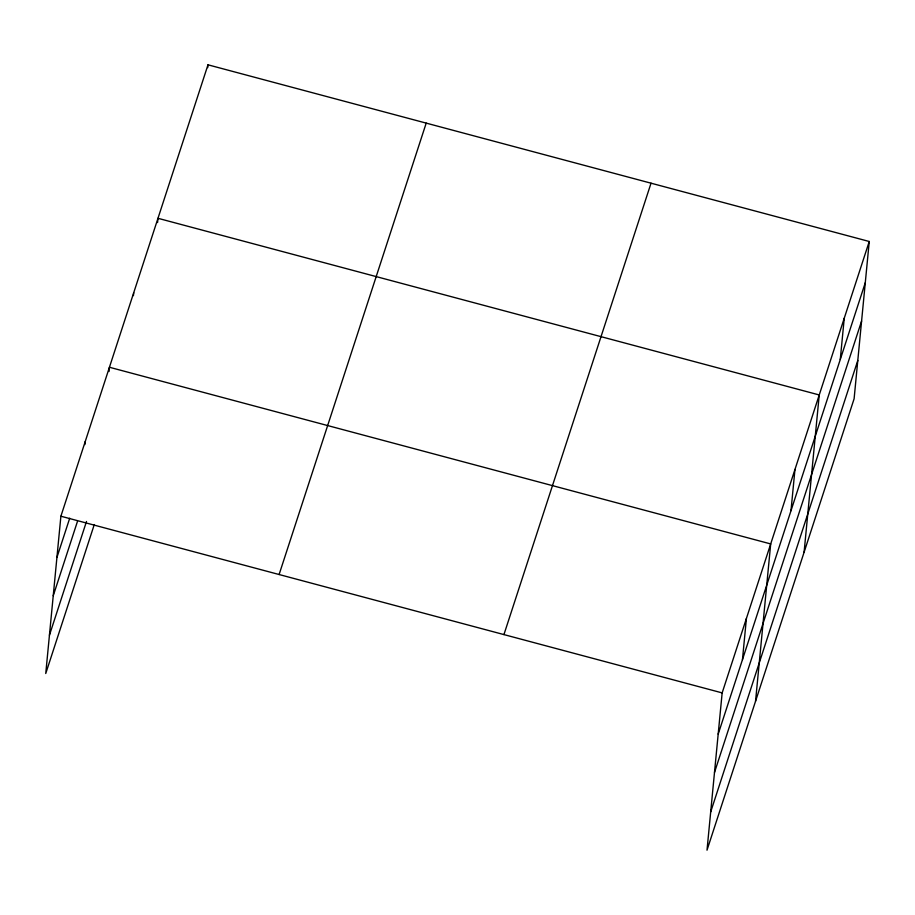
<?xml version="1.0" encoding="UTF-8"?>
<svg xmlns="http://www.w3.org/2000/svg" width="915" height="915" viewBox="0 0 915 915"><rect width="100%" height="100%" fill="white"/><g stroke="black" fill="none" stroke-linecap="round" stroke-linejoin="round"><path stroke-width="1.37" d="M869.25 241.491L722.152 692.895L707.009 850.184L854.107 398.78L869.25 241.491L207.991 64.816L60.893 516.22L45.75 673.509L94.291 524.547M84.889 444.587L85.164 441.739M109.022 371.524L109.434 367.258L770.693 543.933L755.55 701.222M133.43 295.614L133.704 292.777M157.563 222.562L157.975 218.296L819.234 394.96L804.091 552.26M207.716 67.653L207.991 64.816M742.454 659.658L746.423 618.414M790.995 510.684L794.963 469.452M840.267 359.469L844.248 318.226M56.924 557.464L69.723 518.187M53.242 595.757L77.512 521.275M49.433 635.216L86.502 521.459M279.109 574.517L426.207 123.113M503.936 634.587L651.034 183.183M718.183 734.139L865.281 282.735M714.501 772.432L861.587 321.028M710.703 811.891L857.79 360.487M60.893 516.22L722.152 692.895"/></g></svg>
